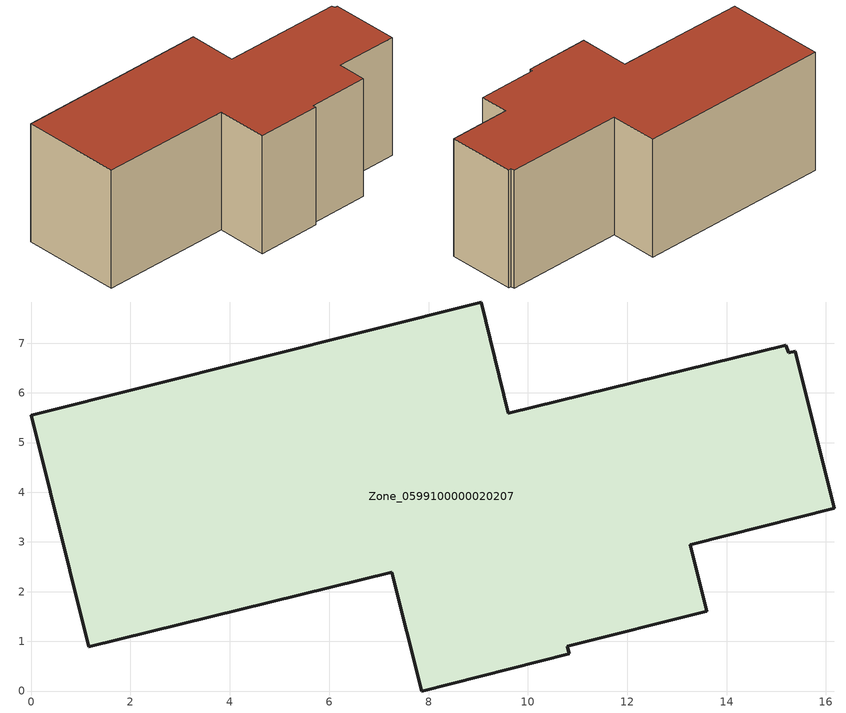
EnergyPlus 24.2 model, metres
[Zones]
Zone_0599100000020207
 floor ground (C_G): 0,5.55 9.06,7.83 9.61,5.59 15.19,6.96 15.25,6.8 15.38,6.84 16.17,3.68 13.27,2.94 13.6,1.61 10.79,0.9 10.83,0.75 7.86,0 7.26,2.39 1.16,0.89 z0
 wall outside (C_F): 9.06,7.83 0,5.55 1.16,0.89 7.26,2.39 7.86,0 10.83,0.75 10.79,0.9 13.6,1.61 13.27,2.94 16.17,3.68 15.38,6.84 15.25,6.8 15.19,6.96 9.61,5.59 9.06,7.83 z0:5.85
 roof outside (C_R): 15.38,6.84 15.25,6.8 15.19,6.96 9.61,5.59 9.06,7.83 0,5.55 1.16,0.89 7.26,2.39 7.86,0 10.83,0.75 10.79,0.9 13.6,1.61 13.27,2.94 16.17,3.68 z5.85
[BUILDING]
Pand.0599100000020207: North Axis=0; Terrain=City; Loads Convergence Tolerance Value=0.04; Temperature Convergence Tolerance Value=0.4; Solar Distribution=FullExterior; Maximum Number of Warmup Days=25; Minimum Number of Warmup Days=1
[Site:Location]
Rotterdam.The.Hague.AP_ZH_NLD Design_Conditions: Latitude=51.96; Longitude=4.45; Time Zone=1; Elevation=-4.5
[SITE:GROUNDTEMPERATURE:BUILDINGSURFACE]
18, 18, 18, 18, 18, 18, 18, 18, 18, 18, 18, 18
[MATERIAL] Thermal Absorptance=0.9; Solar Absorptance=0.7; Visible Absorptance=0.7
Name | Roughness | Thickness | Conductivity | Density | Specific Heat
G.TI.1965-1974 | MediumSmooth | 0.15 | 0.882353 | 540 | 1210
F.TI.1965-1974 | Rough | 0.3 | 0.697674 | 1920 | 840
R.TI.1965-1974 | MediumRough | 0.2 | 0.232558 | 1500 | 1000
[CONSTRUCTION]
C_G: G.TI.1965-1974
C_F: F.TI.1965-1974
C_R: R.TI.1965-1974
[ZONE]
Zone_0599100000020207: Type=1; Multiplier=1; Ceiling Height=Autocalculate; Volume=Autocalculate; Floor Area=autocalculate; Part of Total Floor Area=Yes
[ZONEINFILTRATION:DESIGNFLOWRATE]
Infil_Zone_0599100000020207: Zone or ZoneList or Space or SpaceList=Zone_0599100000020207; Schedule=AlwaysOn; Design Flow Rate Calculation Method=Flow/Area; Flow Rate per Floor Area=0.003; Constant Term Coefficient=1; Temperature Term Coefficient=0; Velocity Term Coefficient=0; Velocity Squared Term Coefficient=0
[HVACTEMPLATE:ZONE:IDEALLOADSAIRSYSTEM]
Zone_0599100000020207: Maximum Heating Supply Air Temperature=50; Minimum Cooling Supply Air Temperature=13; Maximum Heating Supply Air Humidity Ratio=0.0156; Minimum Cooling Supply Air Humidity Ratio=0.0077; Heating Limit=NoLimit; Cooling Limit=NoLimit; Dehumidification Control Type=ConstantSensibleHeatRatio; Cooling Sensible Heat Ratio=0.7; Dehumidification Setpoint=60; Humidification Control Type=None; Humidification Setpoint=30; Outdoor Air Method=None; Outdoor Air Flow Rate per Person=0.00944; Outdoor Air Flow Rate per Zone Floor Area=0; Outdoor Air Flow Rate per Zone=0; Demand Controlled Ventilation Type=None; Outdoor Air Economizer Type=NoEconomizer; Heat Recovery Type=None; Sensible Heat Recovery Effectiveness=0.7; Latent Heat Recovery Effectiveness=0.65
[ZONECONTROL:THERMOSTAT]
ThermostatControl_Zone_0599100000020207: Zone or ZoneList=Zone_0599100000020207; Control Type Schedule=DualSetpointControlType; Control 1=Thermostat_Zone_0599100000020207; Temperature Difference Between Cutout And Setpoint=0
[THERMOSTATSETPOINT:DUALSETPOINT]
Thermostat_Zone_0599100000020207: Heating Setpoint Temperature Schedule=HeatingSetpoint_Zone_0599100000020207; Cooling Setpoint Temperature Schedule=CoolingSetpoint_Zone_0599100000020207
[SCHEDULE:COMPACT]
HeatingSetpoint_Zone_0599100000020207: Through: 12/31, For: AllDays, Until: 24:00, 21
CoolingSetpoint_Zone_0599100000020207: Through: 12/31, For: AllDays, Until: 24:00, 24
DualSetpointControlType: Through: 12/31, For: AllDays, Until: 24:00, 4
AlwaysOn: Through: 12/31, For: AllDays, Until: 24:00, 1
